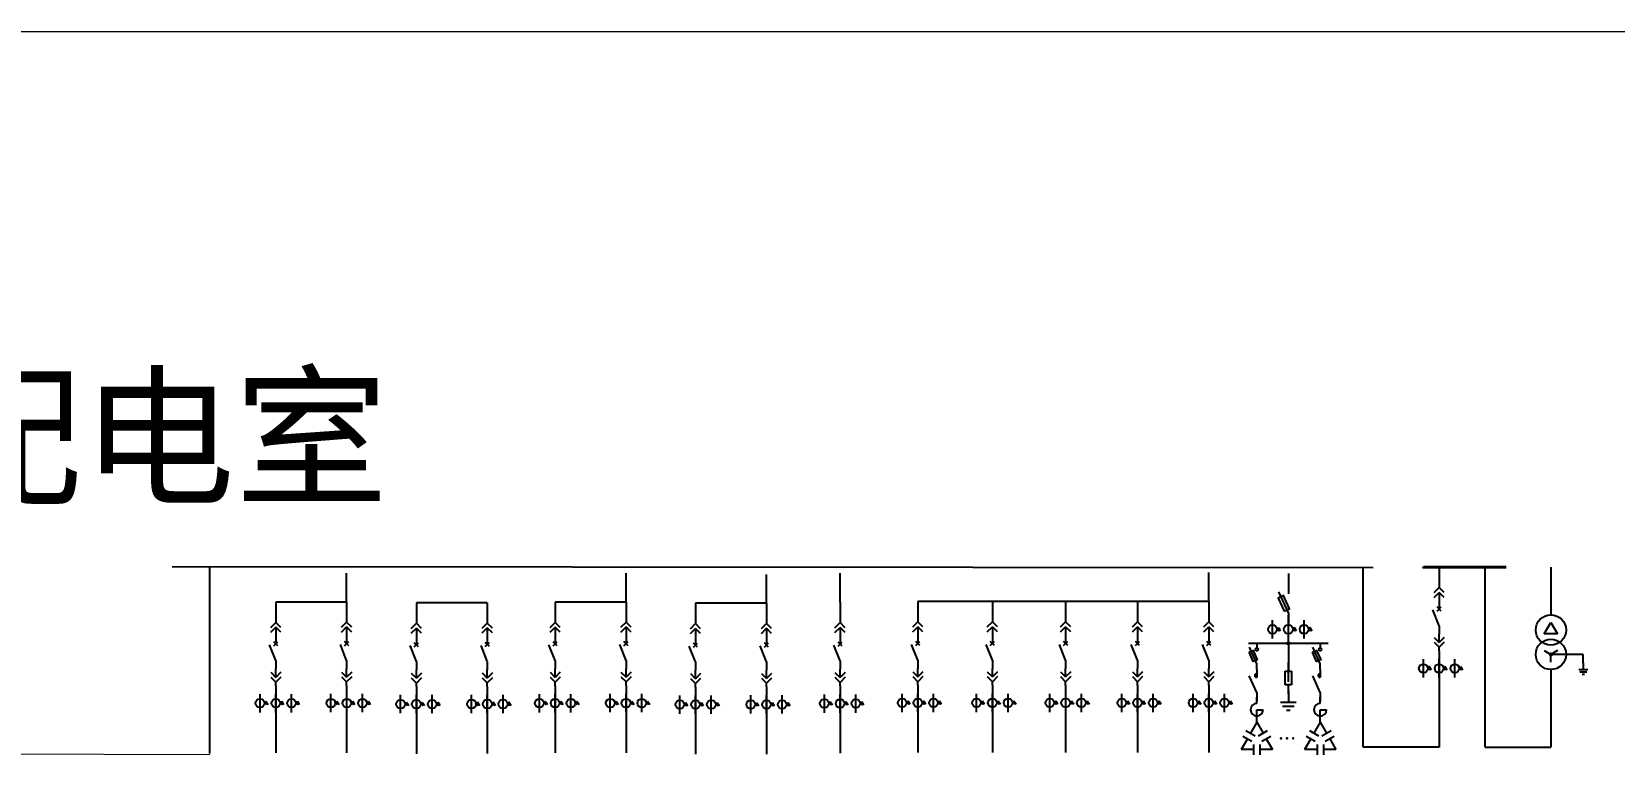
# Model space of a CAD drawing. Header units: millimetres. Extents: x -3460 to -460, y 6070 to 9130.
# Drawn here: x -2108.3 to -1967.3, y 7603.6 to 7668.4 of the extents above; entities that cross this region are included whole.
import ezdxf

# ---------------------------------------------------------------- set-up
doc = ezdxf.new("R2010")
doc.units = ezdxf.units.MM
doc.header["$LTSCALE"] = 1000
doc.header["$MEASUREMENT"] = 0
doc.linetypes.add('CENTER', pattern=[2, 1.25, -0.25, 0.25, -0.25])
doc.linetypes.add('CONTINOUS', pattern=[0])
doc.styles.get("Standard").update_dxf_attribs({"font": 'arial.ttf'})

# ---------------------------------------------------------------- blocks, each defined once
blk = doc.blocks.new('DYDQAA05')
at = {"color": 0}
blk.add_lwpolyline([(0, 0), (0, -7)], dxfattribs=at)
blk = doc.blocks.new('DYDQAA03')
at = {"color": 0}
for points in [[(0, 0), (0, -1.5)], [(-2.12, -3.62), (0, -1.5)], [(-2.12, -5.62), (0, -3.5)], [(2.12, -3.62), (0, -1.5)], [(2.12, -5.62), (0, -3.5)], [(0, -3.5), (0, -7)]]:
    blk.add_lwpolyline(points, dxfattribs=at)
blk = doc.blocks.new('DYDQAA09')
at = {"color": 0}
blk.add_lwpolyline([(0, 0), (0, -3.5)], dxfattribs=at)
blk.add_lwpolyline([(0, 0), (0, -3.5)], dxfattribs=at)
blk.add_lwpolyline([(0, 0), (0, -3.5)], dxfattribs=at)
blk.add_lwpolyline([(0, 0), (0, -3.5)], dxfattribs=at)
blk.add_lwpolyline([(0, 0), (0, -3.5)], dxfattribs=at)
blk.add_lwpolyline([(0, 0), (0, -3.5)], dxfattribs=at)
blk.add_lwpolyline([(0, 0), (0, -3.5)], dxfattribs=at)
blk.add_lwpolyline([(0, 0), (0, -3.5)], dxfattribs=at)
blk.add_lwpolyline([(0, 0), (0, -3.5)], dxfattribs=at)
blk = doc.blocks.new('DYDQ0201')
at = {"color": 0}
for points in [[(0.86, -0.86), (-0.86, 0.86)], [(-0.86, -0.86), (0.86, 0.86)], [(0, -7), (-2.61, -0.37)]]:
    blk.add_lwpolyline(points, dxfattribs=at)
blk = doc.blocks.new('DYDQAA04')
at = {"color": 0}
for points in [[(0, -3.5), (0, 0)], [(-2.12, -1.38), (0, -3.5)], [(-2.12, -3.38), (0, -5.5)], [(2.12, -1.38), (0, -3.5)], [(2.12, -3.38), (0, -5.5)], [(0, -7), (0, -5.5)]]:
    blk.add_lwpolyline(points, dxfattribs=at)
blk = doc.blocks.new('A$C03DD39B5')
for p, q in [((417, 475), (283, 392)), ((417, 422), (283, 339)), ((350, 333), (350, 467))]:
    blk.add_line(p, q)
blk.add_lwpolyline([(700, 167), (0, 167)])
blk.add_circle((350, 167), 167)
blk = doc.blocks.new('$element$00000530')
for points in [[(-0.291, -0.342), (-0.139, -0.275), (0.017, -0.625), (-0.136, -0.693), (-0.291, -0.342)], [(0, -1), (0, -0.78), (-0.283, -0.152)], [(-0.05, -0.183), (0.05, -0.183)], [(0, 0), (0, -0.183)]]:
    blk.add_lwpolyline(points)
blk.add_circle((0, -0.233), 0.05)
at = {"flags": 9}
blk.add_attdef('S', (0, 0), '', height=0.00000667, dxfattribs=at)
blk = doc.blocks.new('M_M4')
blk.add_line((-0.25, -0.2), (0, -0.75))
for points in [[(0, 0), (0, -0.25)], [(0, -0.75), (0, -1)]]:
    blk.add_lwpolyline(points)
blk.add_arc((-0.008, -0.192), 0.0589, 81.8699, 278.1301)
at = {"width": 0.8, "flags": 9}
blk.add_attdef('S', (0.25, -0.5), '', height=0.2, dxfattribs=at)
blk = doc.blocks.new('M_M23')
for p, q in [((0, -0.5), (-0.25, -0.5)), ((0, -0.25), (0, -0.5))]:
    blk.add_line(p, q)
for points in [[(0, 0), (0, -0.25)], [(0, -0.75), (0, -1)]]:
    blk.add_lwpolyline(points)
blk.add_arc((0, -0.5), 0.25, 270, 180)
at = {"width": 0.8, "flags": 9}
blk.add_attdef('S', (0.25, -0.5), '', height=0.2, dxfattribs=at)
blk = doc.blocks.new('M_M44IVD')
for points in [[(0, 0), (-0.2, -0.346)], [(0, 0), (0.2, -0.346)], [(-0.444, -0.436), (-0.156, -0.603)], [(-0.344, -0.263), (-0.056, -0.43)], [(0.056, -0.43), (0.344, -0.263)], [(0.156, -0.603), (0.444, -0.436)], [(-0.3, -0.52), (-0.5, -0.866)], [(-0.1, -0.866), (-0.5, -0.866)], [(-0.1, -0.699), (-0.1, -1.033)], [(0.1, -0.699), (0.1, -1.033)], [(0.5, -0.866), (0.1, -0.866)], [(0.3, -0.52), (0.5, -0.866)]]:
    blk.add_lwpolyline(points)
at = {"width": 0.8, "flags": 9}
blk.add_attdef('S', (0.25, -0.5), '', height=0.2, dxfattribs=at)
blk = doc.blocks.new('M_M17')
for p, q in [((-0.1, -0.717), (-0.1, -0.283)), ((-0.1, -0.283), (0.1, -0.283)), ((0, -0.383), (0, -0.717)), ((0.1, -0.283), (0.1, -0.717)), ((0.1, -0.717), (-0.1, -0.717))]:
    blk.add_line(p, q)
for points in [[(0, 0), (0, -0.283)], [(0, -0.717), (0, -1)]]:
    blk.add_lwpolyline(points)
for points in [[(-0.033, -0.567), (0.033, -0.567), (0, -0.367), (0.033, -0.567)], [(0.033, -0.567), (0, -0.367), (-0.033, -0.567), (0.033, -0.567)], [(0, -0.367), (-0.033, -0.567), (0.033, -0.567), (0, -0.367)]]:
    blk.add_solid(points)
at = {"width": 0.8, "flags": 9}
blk.add_attdef('S', (0.25, -0.5), '', height=0.2, dxfattribs=at)
blk = doc.blocks.new('M_M24')
for p, q in [((-0.25, -0.375), (0.25, -0.375)), ((-0.1875, -0.5), (0.1875, -0.5)), ((-0.0625, -0.625), (0.0625, -0.625))]:
    blk.add_line(p, q)
blk.add_lwpolyline([(0, 0), (0, -0.375)])
at = {"width": 0.8, "flags": 9}
blk.add_attdef('S', (0.25, -0.5), '', height=0.2, dxfattribs=at)

msp = doc.modelspace()

# ---------------------------------------------------------------- linework, layer by layer
at = {"color": 1}
for p, q in [((-1988.82, 7620.62), (-2095.83, 7620.71)), ((-2092.46, 7604.08), (-2092.46, 7620.71))]:
    msp.add_line(p, q, dxfattribs=at)
for p, q in [((-2003.46, 7617.62, -8892.37), (-2003.46, 7620.2, -7509.09)), ((-1989.71, 7604.66, -27554.14), (-1989.71, 7620.61, -27554.14)), ((-1978.84, 7604.66, -29339.53), (-1978.84, 7620.68, -27554.14)), ((-1972.98, 7620.68, -24728.58), (-1972.98, 7616.44, -29339.53)), ((-2080.27, 7617.58, -8200.78), (-2080.27, 7620.16, -6817.5)), ((-2055.38, 7617.58, -8200.78), (-2055.38, 7620.16, -6817.5)), ((-2042.87, 7617.47, -8200.78), (-2042.87, 7620.04, -6817.5)), ((-2036.31, 7617.56, -9397.48), (-2036.31, 7620.14, -8014.2)), ((-2080.27, 7617.58, -8892.42), (-2086.58, 7617.58, -8892.42)), ((-2067.74, 7617.51, -8892.42), (-2074.06, 7617.51, -8892.42)), ((-2055.38, 7617.58, -8892.42), (-2061.7, 7617.58, -8892.42)), ((-2042.87, 7617.47, -8892.42), (-2049.19, 7617.47, -8892.42)), ((-2003.46, 7617.62, -8892.42), (-2029.38, 7617.62, -8892.42)), ((-1973.57, 7614.75, -29339.53), (-1972.98, 7615.76, -29339.53)), ((-1973.57, 7614.75, -29339.53), (-1972.98, 7615.76, -29339.53)), ((-1972.4, 7614.75, -29339.53), (-1973.57, 7614.75, -29339.53)), ((-1972.98, 7615.76, -29339.53), (-1972.4, 7614.75, -29339.53)), ((-1999.18, 7613.91, -27836.81), (-1999.18, 7613.51, -27836.81)), ((-1996.37, 7614.01, -27836.81), (-1996.37, 7614.34, -27836.81)), ((-1973.57, 7613.26, -29339.53), (-1972.98, 7612.92, -29339.53)), ((-1972.4, 7613.26, -29339.53), (-1972.98, 7612.92, -29339.53)), ((-1982.94, 7612.44, -27554.14), (-1982.94, 7610.8, -27554.14)), ((-1972.99, 7613.02, -29339.53), (-1973.08, 7612.93, -29339.53)), ((-1972.95, 7613.02, -29339.53), (-1973.08, 7612.89, -29339.53)), ((-1972.93, 7613.01, -29339.53), (-1973.07, 7612.87, -29339.53)), ((-1973.02, 7613.01, -29339.53), (-1973.07, 7612.96, -29339.53)), ((-1972.91, 7612.99, -29339.53), (-1973.05, 7612.84, -29339.53)), ((-1972.9, 7612.97, -29339.53), (-1973.04, 7612.83, -29339.53)), ((-1972.88, 7612.94, -29339.53), (-1973, 7612.82, -29339.53)), ((-1972.88, 7612.92, -29339.53), (-1972.98, 7612.82, -29339.53)), ((-1972.98, 7612.24, -29339.53), (-1972.98, 7612.92, -29339.53)), ((-1970.09, 7612.92, -29339.53), (-1972.98, 7612.92, -29339.53)), ((-1982.94, 7610.8, -27554.14), (-1982.94, 7604.66, -27554.14)), ((-1972.98, 7611.57, -29339.53), (-1972.98, 7604.66, -29339.53)), ((-1970.5, 7611.57, -29339.53), (-1969.69, 7611.57, -29339.53)), ((-1970.4, 7611.36, -29339.53), (-1969.79, 7611.36, -29339.53)), ((-1970.2, 7611.16, -29339.53), (-1969.99, 7611.16, -29339.53)), ((-2086.58, 7609.35, -6691.2), (-2086.58, 7607.71, -6691.2)), ((-2080.27, 7609.36, -5999.56), (-2080.27, 7607.72, -5999.56)), ((-2074.06, 7609.27, -6691.2), (-2074.06, 7607.63, -6691.2)), ((-2067.74, 7609.28, -5999.56), (-2067.74, 7607.64, -5999.56)), ((-2061.7, 7609.35, -6691.2), (-2061.7, 7607.71, -6691.2)), ((-2055.38, 7609.36, -5999.56), (-2055.38, 7607.72, -5999.56)), ((-2049.19, 7609.23, -6691.2), (-2049.19, 7607.59, -6691.2)), ((-2042.87, 7609.24, -5999.56), (-2042.87, 7607.6, -5999.56)), ((-2036.31, 7609.32, -7196.26), (-2036.31, 7607.68, -7196.26)), ((-2029.38, 7609.38, -6691.2), (-2029.38, 7607.74, -6691.2)), ((-2022.74, 7609.38, -6691.2), (-2022.74, 7607.74, -6691.2)), ((-2016.21, 7609.38, -6691.2), (-2016.21, 7607.74, -6691.2)), ((-2009.81, 7609.38, -6691.2), (-2009.81, 7607.74, -6691.2)), ((-2003.46, 7609.38, -6691.2), (-2003.46, 7607.74, -6691.2)), ((-2086.58, 7607.71, -6691.2), (-2086.58, 7604.14, -6691.2)), ((-2080.27, 7607.72, -5999.56), (-2080.27, 7604.16, -5999.56)), ((-2074.06, 7607.63, -6691.2), (-2074.06, 7604.06, -6691.2)), ((-2067.74, 7607.64, -5999.56), (-2067.74, 7604.08, -5999.56)), ((-2061.7, 7607.71, -6691.2), (-2061.7, 7604.14, -6691.2)), ((-2055.38, 7607.72, -5999.56), (-2055.38, 7604.16, -5999.56)), ((-2049.19, 7607.59, -6691.2), (-2049.19, 7604.02, -6691.2)), ((-2042.87, 7607.6, -5999.56), (-2042.87, 7604.04, -5999.56)), ((-2036.31, 7607.68, -7196.26), (-2036.31, 7604.12, -7196.26)), ((-2029.38, 7607.74, -6691.2), (-2029.38, 7604.17, -6691.2)), ((-2022.74, 7607.74, -6691.2), (-2022.74, 7604.17, -6691.2)), ((-2016.21, 7607.74, -6691.2), (-2016.21, 7604.17, -6691.2)), ((-2009.81, 7607.74, -6691.2), (-2009.81, 7604.17, -6691.2)), ((-2003.46, 7607.74, -6691.2), (-2003.46, 7604.17, -6691.2)), ((-1982.94, 7604.66, -27554.14), (-1989.71, 7604.66, -27554.14)), ((-1978.84, 7604.66, -29339.53), (-1972.98, 7604.66, -29339.53))]:
    msp.add_line(p, q)
at = {"linetype": 'Continuous'}
for p, q in [((-1997.25, 7618.5, -27836.81), (-1996.37, 7616.57, -27836.81)), ((-1996.37, 7616.12, -27836.81), (-1996.37, 7616.41, -27836.81)), ((-1996.37, 7615.65, -27836.81), (-1996.37, 7616.3, -27836.81)), ((-1999.93, 7613.91, -27836.81), (-1992.82, 7613.91, -27836.81)), ((-1996.37, 7613.91, -27836.81), (-1996.37, 7611.45, -27836.81))]:
    msp.add_line(p, q, dxfattribs=at)
at = {"linetype": 'CENTER', "ltscale": 0.5}
msp.add_line((-1970.09, 7612.18, -29339.53), (-1970.09, 7612.92, -29339.53), dxfattribs=at)
at = {"color": 1, "lineweight": 20}
msp.add_line((-2124.42, 7604.1, -7382.84), (-2092.45, 7603.99, -6691.2), dxfattribs=at)
at = {"color": 1, "lineweight": 13, "ltscale": 0.001071}
msp.add_lwpolyline([(-2276.16, 7668.39), (-1872, 7668.39), (-1872, 7350), (-2276.16, 7350)], close=True, dxfattribs=at)
at = {"color": 1, "lineweight": 40, "ltscale": 100, "elevation": -28528.45}
msp.add_lwpolyline([(-1976.97, 7620.68), (-1984.33, 7620.68), (-1984.33, 7620.68)], dxfattribs=at)
at = {"linetype": 'Continuous', "elevation": -27836.81}
for points in [[(-1996.37, 7620.11), (-1996.37, 7618.32)], [(-1996.37, 7619.2), (-1996.37, 7618.32)], [(-1996.37, 7616.57), (-1996.37, 7615.69)]]:
    msp.add_lwpolyline(points, dxfattribs=at)
msp.add_lwpolyline([(-1996.75, 7616.77), (-1996.28, 7616.99), (-1996.81, 7618.16), (-1997.28, 7617.94)], close=True, dxfattribs=at)
at = {"elevation": -29339.53}
msp.add_lwpolyline([(-1970.09, 7612.18), (-1970.09, 7611.57)], dxfattribs=at)
at = {"lineweight": -2, "ltscale": 100, "const_width": 0.117, "elevation": -28123.09}
for points in [[(-1997.08, 7605.44, 1), (-1996.97, 7605.44, 1)], [(-1996.55, 7605.44, 1), (-1996.43, 7605.44, 1)], [(-1995.99, 7605.44, 1), (-1995.88, 7605.44, 1)]]:
    msp.add_lwpolyline(points, format="xyb", close=True, dxfattribs=at)
at = {"linetype": 'CONTINOUS'}
for centre in [(-1972.98, 7615.09, -29339.53), (-1972.98, 7612.92, -29339.53)]:
    msp.add_circle(centre, 1.35, dxfattribs=at)
for centre, radius in [((-1996.37, 7613.91, -27836.81), 0.0936), ((-1972.98, 7612.92, -29339.53), 0.101)]:
    msp.add_circle(centre, radius)

# ---------------------------------------------------------------- block references
for name, p, xscale, yscale, zscale in [('DYDQAA05', (-1982.94, 7620.68, -29755.36), 0.2128962921302706, 0.2128962921302706, 0.2128962921302706), ('DYDQAA03', (-1982.94, 7619.19, -29755.36), 0.2128962921302706, 0.2128962921302706, 0.2128962921302706), ('DYDQAA05', (-2086.58, 7617.58, -8892.42), 0.2128962921302706, 0.2128962921302706, 0.2128962921302706), ('DYDQAA05', (-2080.27, 7617.58, -8200.78), 0.2128962921302706, 0.2128962921302706, 0.2128962921302706), ('DYDQAA05', (-2074.06, 7617.51, -8892.42), 0.2128962921302706, 0.2128962921302706, 0.2128962921302706), ('DYDQAA05', (-2067.74, 7617.51, -8200.78), 0.2128962921302706, 0.2128962921302706, 0.2128962921302706), ('DYDQAA05', (-2061.7, 7617.58, -8892.42), 0.2128962921302706, 0.2128962921302706, 0.2128962921302706), ('DYDQAA05', (-2055.38, 7617.58, -8200.78), 0.2128962921302706, 0.2128962921302706, 0.2128962921302706), ('DYDQAA05', (-2049.19, 7617.47, -8892.42), 0.2128962921302706, 0.2128962921302706, 0.2128962921302706), ('DYDQAA05', (-2042.87, 7617.47, -8200.78), 0.2128962921302706, 0.2128962921302706, 0.2128962921302706), ('DYDQAA05', (-2036.31, 7617.56, -9397.48), 0.2128962921302706, 0.2128962921302706, 0.2128962921302706), ('DYDQAA05', (-2029.38, 7617.62, -8892.42), 0.2128962921302706, 0.2128962921302706, 0.2128962921302706), ('DYDQAA05', (-2022.74, 7617.62, -8892.42), 0.2128962921302706, 0.2128962921302706, 0.2128962921302706), ('DYDQAA05', (-2016.21, 7617.62, -8892.42), 0.2128962921302706, 0.2128962921302706, 0.2128962921302706), ('DYDQAA05', (-2009.81, 7617.62, -8892.42), 0.2128962921302706, 0.2128962921302706, 0.2128962921302706), ('DYDQAA05', (-2003.46, 7617.62, -8892.42), 0.2128962921302706, 0.2128962921302706, 0.2128962921302706), ('DYDQAA09', (-1982.94, 7617.7, -29755.36), 0.2128962921302706, 0.2128962921302706, 0.2128962921302706), ('DYDQAA03', (-2086.58, 7616.09, -8892.42), 0.2128962921302706, 0.2128962921302706, 0.2128962921302706), ('DYDQAA03', (-2080.27, 7616.11, -8200.78), 0.2128962921302706, 0.2128962921302706, 0.2128962921302706), ('DYDQAA03', (-2074.06, 7616.01, -8892.42), 0.2128962921302706, 0.2128962921302706, 0.2128962921302706), ('DYDQAA03', (-2067.74, 7616.03, -8200.78), 0.2128962921302706, 0.2128962921302706, 0.2128962921302706), ('DYDQAA03', (-2061.7, 7616.09, -8892.42), 0.2128962921302706, 0.2128962921302706, 0.2128962921302706), ('DYDQAA03', (-2055.38, 7616.11, -8200.78), 0.2128962921302706, 0.2128962921302706, 0.2128962921302706), ('DYDQAA03', (-2049.19, 7615.98, -8892.42), 0.2128962921302706, 0.2128962921302706, 0.2128962921302706), ('DYDQAA03', (-2042.87, 7615.99, -8200.78), 0.2128962921302706, 0.2128962921302706, 0.2128962921302706), ('DYDQAA03', (-2036.31, 7616.07, -9397.48), 0.2128962921302706, 0.2128962921302706, 0.2128962921302706), ('DYDQAA03', (-2029.38, 7616.13, -8892.42), 0.2128962921302706, 0.2128962921302706, 0.2128962921302706), ('DYDQAA03', (-2022.74, 7616.13, -8892.42), 0.2128962921302706, 0.2128962921302706, 0.2128962921302706), ('DYDQAA03', (-2016.21, 7616.13, -8892.42), 0.2128962921302706, 0.2128962921302706, 0.2128962921302706), ('DYDQAA03', (-2009.81, 7616.13, -8892.42), 0.2128962921302706, 0.2128962921302706, 0.2128962921302706), ('DYDQAA03', (-2003.46, 7616.13, -8892.42), 0.2128962921302706, 0.2128962921302706, 0.2128962921302706), ('DYDQ0201', (-1982.94, 7616.96, -29755.36), 0.2128962921302706, 0.2128962921302706, 0.2128962921302706), ('DYDQAA09', (-2086.58, 7614.6, -8892.42), 0.2128962921302706, 0.2128962921302706, 0.2128962921302706), ('DYDQAA09', (-2080.27, 7614.62, -8200.78), 0.2128962921302706, 0.2128962921302706, 0.2128962921302706), ('DYDQAA09', (-2067.74, 7614.54, -8200.78), 0.2128962921302706, 0.2128962921302706, 0.2128962921302706), ('DYDQAA09', (-2061.7, 7614.6, -8892.42), 0.2128962921302706, 0.2128962921302706, 0.2128962921302706), ('DYDQAA09', (-2055.38, 7614.62, -8200.78), 0.2128962921302706, 0.2128962921302706, 0.2128962921302706), ('DYDQAA09', (-2036.31, 7614.58, -9397.48), 0.2128962921302706, 0.2128962921302706, 0.2128962921302706), ('DYDQAA09', (-2029.38, 7614.64, -8892.42), 0.2128962921302706, 0.2128962921302706, 0.2128962921302706), ('DYDQAA09', (-2022.74, 7614.64, -8892.42), 0.2128962921302706, 0.2128962921302706, 0.2128962921302706), ('DYDQAA09', (-2016.21, 7614.64, -8892.42), 0.2128962921302706, 0.2128962921302706, 0.2128962921302706), ('DYDQAA09', (-2009.81, 7614.64, -8892.42), 0.2128962921302706, 0.2128962921302706, 0.2128962921302706), ('DYDQAA09', (-2003.46, 7614.64, -8892.42), 0.2128962921302706, 0.2128962921302706, 0.2128962921302706), ('DYDQAA04', (-1982.94, 7614.72, -29755.36), 0.2128962921302706, 0.2128962921302706, 0.2128962921302706), ('DYDQAA09', (-1982.94, 7615.47, -29755.36), 0.2128962921302706, 0.2128962921302706, 0.2128962921302706), ('DYDQ0201', (-2086.58, 7613.86, -8892.42), 0.2128962921302706, 0.2128962921302706, 0.2128962921302706), ('DYDQ0201', (-2080.27, 7613.87, -8200.78), 0.2128962921302706, 0.2128962921302706, 0.2128962921302706), ('DYDQ0201', (-2074.06, 7613.78, -8892.42), 0.2128962921302706, 0.2128962921302706, 0.2128962921302706), ('DYDQAA09', (-2074.06, 7614.52, -8892.42), 0.2128962921302706, 0.2128962921302706, 0.2128962921302706), ('DYDQ0201', (-2067.74, 7613.8, -8200.78), 0.2128962921302706, 0.2128962921302706, 0.2128962921302706), ('DYDQ0201', (-2061.7, 7613.86, -8892.42), 0.2128962921302706, 0.2128962921302706, 0.2128962921302706), ('DYDQ0201', (-2055.38, 7613.87, -8200.78), 0.2128962921302706, 0.2128962921302706, 0.2128962921302706), ('DYDQ0201', (-2049.19, 7613.74, -8892.42), 0.2128962921302706, 0.2128962921302706, 0.2128962921302706), ('DYDQAA09', (-2049.19, 7614.49, -8892.42), 0.2128962921302706, 0.2128962921302706, 0.2128962921302706), ('DYDQ0201', (-2042.87, 7613.76, -8200.78), 0.2128962921302706, 0.2128962921302706, 0.2128962921302706), ('DYDQAA09', (-2042.87, 7614.5, -8200.78), 0.2128962921302706, 0.2128962921302706, 0.2128962921302706), ('DYDQ0201', (-2036.31, 7613.83, -9397.48), 0.2128962921302706, 0.2128962921302706, 0.2128962921302706), ('DYDQ0201', (-2029.38, 7613.89, -8892.42), 0.2128962921302706, 0.2128962921302706, 0.2128962921302706), ('DYDQ0201', (-2022.74, 7613.89, -8892.42), 0.2128962921302706, 0.2128962921302706, 0.2128962921302706), ('DYDQ0201', (-2016.21, 7613.89, -8892.42), 0.2128962921302706, 0.2128962921302706, 0.2128962921302706), ('DYDQ0201', (-2009.81, 7613.89, -8892.42), 0.2128962921302706, 0.2128962921302706, 0.2128962921302706), ('DYDQ0201', (-2003.46, 7613.89, -8892.42), 0.2128962921302706, 0.2128962921302706, 0.2128962921302706), ('DYDQAA09', (-1982.94, 7613.23, -29755.36), 0.2128962921302706, 0.2128962921302706, 0.2128962921302706), ('DYDQAA09', (-2086.58, 7612.37, -8892.42), 0.2128962921302706, 0.2128962921302706, 0.2128962921302706), ('DYDQAA09', (-2080.27, 7612.38, -8200.78), 0.2128962921302706, 0.2128962921302706, 0.2128962921302706), ('DYDQAA09', (-2074.06, 7612.29, -8892.42), 0.2128962921302706, 0.2128962921302706, 0.2128962921302706), ('DYDQAA09', (-2067.74, 7612.3, -8200.78), 0.2128962921302706, 0.2128962921302706, 0.2128962921302706), ('DYDQAA09', (-2061.7, 7612.37, -8892.42), 0.2128962921302706, 0.2128962921302706, 0.2128962921302706), ('DYDQAA09', (-2055.38, 7612.38, -8200.78), 0.2128962921302706, 0.2128962921302706, 0.2128962921302706), ('DYDQAA09', (-2049.19, 7612.25, -8892.42), 0.2128962921302706, 0.2128962921302706, 0.2128962921302706), ('DYDQAA09', (-2042.87, 7612.27, -8200.78), 0.2128962921302706, 0.2128962921302706, 0.2128962921302706), ('DYDQAA09', (-2036.31, 7612.34, -9397.48), 0.2128962921302706, 0.2128962921302706, 0.2128962921302706), ('DYDQAA09', (-2029.38, 7612.4, -8892.42), 0.2128962921302706, 0.2128962921302706, 0.2128962921302706), ('DYDQAA09', (-2022.74, 7612.4, -8892.42), 0.2128962921302706, 0.2128962921302706, 0.2128962921302706), ('DYDQAA09', (-2016.21, 7612.4, -8892.42), 0.2128962921302706, 0.2128962921302706, 0.2128962921302706), ('DYDQAA09', (-2009.81, 7612.4, -8892.42), 0.2128962921302706, 0.2128962921302706, 0.2128962921302706), ('DYDQAA09', (-2003.46, 7612.4, -8892.42), 0.2128962921302706, 0.2128962921302706, 0.2128962921302706), ('DYDQAA04', (-2086.58, 7611.62, -8892.42), 0.2128962921302706, 0.2128962921302706, 0.2128962921302706), ('DYDQAA04', (-2080.27, 7611.64, -8200.78), 0.2128962921302706, 0.2128962921302706, 0.2128962921302706), ('DYDQAA04', (-2074.06, 7611.54, -8892.42), 0.2128962921302706, 0.2128962921302706, 0.2128962921302706), ('DYDQAA04', (-2067.74, 7611.56, -8200.78), 0.2128962921302706, 0.2128962921302706, 0.2128962921302706), ('DYDQAA04', (-2061.7, 7611.62, -8892.42), 0.2128962921302706, 0.2128962921302706, 0.2128962921302706), ('DYDQAA04', (-2055.38, 7611.64, -8200.78), 0.2128962921302706, 0.2128962921302706, 0.2128962921302706), ('DYDQAA04', (-2049.19, 7611.5, -8892.42), 0.2128962921302706, 0.2128962921302706, 0.2128962921302706), ('DYDQAA04', (-2042.87, 7611.52, -8200.78), 0.2128962921302706, 0.2128962921302706, 0.2128962921302706), ('DYDQAA04', (-2036.31, 7611.6, -9397.48), 0.2128962921302706, 0.2128962921302706, 0.2128962921302706), ('DYDQAA04', (-2029.38, 7611.66, -8892.42), 0.2128962921302706, 0.2128962921302706, 0.2128962921302706), ('DYDQAA04', (-2022.74, 7611.66, -8892.42), 0.2128962921302706, 0.2128962921302706, 0.2128962921302706), ('DYDQAA04', (-2016.21, 7611.66, -8892.42), 0.2128962921302706, 0.2128962921302706, 0.2128962921302706), ('DYDQAA04', (-2009.81, 7611.66, -8892.42), 0.2128962921302706, 0.2128962921302706, 0.2128962921302706), ('DYDQAA04', (-2003.46, 7611.66, -8892.42), 0.2128962921302706, 0.2128962921302706, 0.2128962921302706), ('M_M4', (-1999.18, 7611.57, -27836.81), 2.806660772809213, 2.806660772809213, 2.806660772809213), ('M_M4', (-1993.53, 7611.57, -27836.81), 2.806660772809213, 2.806660772809213, 2.806660772809213), ('DYDQAA09', (-2086.58, 7610.13, -8892.42), 0.2128962921302706, 0.2128962921302706, 0.2128962921302706), ('DYDQAA09', (-2080.27, 7610.15, -8200.78), 0.2128962921302706, 0.2128962921302706, 0.2128962921302706), ('DYDQAA09', (-2074.06, 7610.05, -8892.42), 0.2128962921302706, 0.2128962921302706, 0.2128962921302706), ('DYDQAA09', (-2067.74, 7610.07, -8200.78), 0.2128962921302706, 0.2128962921302706, 0.2128962921302706), ('DYDQAA09', (-2061.7, 7610.13, -8892.42), 0.2128962921302706, 0.2128962921302706, 0.2128962921302706), ('DYDQAA09', (-2055.38, 7610.15, -8200.78), 0.2128962921302706, 0.2128962921302706, 0.2128962921302706), ('DYDQAA09', (-2049.19, 7610.01, -8892.42), 0.2128962921302706, 0.2128962921302706, 0.2128962921302706), ('DYDQAA09', (-2042.87, 7610.03, -8200.78), 0.2128962921302706, 0.2128962921302706, 0.2128962921302706), ('DYDQAA09', (-2036.31, 7610.11, -9397.48), 0.2128962921302706, 0.2128962921302706, 0.2128962921302706), ('DYDQAA09', (-2029.38, 7610.17, -8892.42), 0.2128962921302706, 0.2128962921302706, 0.2128962921302706), ('DYDQAA09', (-2022.74, 7610.17, -8892.42), 0.2128962921302706, 0.2128962921302706, 0.2128962921302706), ('DYDQAA09', (-2016.21, 7610.17, -8892.42), 0.2128962921302706, 0.2128962921302706, 0.2128962921302706), ('DYDQAA09', (-2009.81, 7610.17, -8892.42), 0.2128962921302706, 0.2128962921302706, 0.2128962921302706), ('DYDQAA09', (-2003.46, 7610.17, -8892.42), 0.2128962921302706, 0.2128962921302706, 0.2128962921302706), ('M_M23', (-1999.18, 7606.87, -27836.81), -2.24532861824737, -2.24532861824737, 2.245328618247297), ('M_M24', (-1996.37, 7609.71, -27836.81), 2.806660772809213, 2.806660772809213, 2.806660772809213), ('M_M23', (-1993.53, 7606.87, -27836.81), -2.24532861824737, -2.24532861824737, 2.245328618247297), ('M_M44IVD', (-1999.18, 7606.87, -27836.81), 2.806660772809213, 2.806660772809213, 2.806660772809213), ('M_M44IVD', (-1993.53, 7606.87, -27836.81), 2.806660772809213, 2.806660772809213, 2.806660772809213)]:
    msp.add_blockref(name, p, dxfattribs=dict(xscale=xscale, yscale=yscale, zscale=zscale))
at = {"linetype": 'Continuous', "xscale": 0.00233888397733859, "yscale": 0.00233888397733859, "zscale": 0.00233888397733859, "rotation": 270}
for p in [(-1998.17, 7615.97, -27836.81), (-1996.76, 7615.97, -27836.81), (-1995.36, 7615.97, -27836.81), (-1984.73, 7612.49, -27554.14), (-1983.33, 7612.49, -27554.14), (-1981.93, 7612.49, -27554.14), (-2088.38, 7609.39, -6691.2), (-2086.97, 7609.39, -6691.2), (-2085.57, 7609.39, -6691.2), (-2082.06, 7609.4, -5999.56), (-2080.65, 7609.4, -5999.56), (-2079.25, 7609.4, -5999.56), (-2075.85, 7609.31, -6691.2), (-2074.45, 7609.31, -6691.2), (-2073.04, 7609.31, -6691.2), (-2069.53, 7609.32, -5999.56), (-2068.13, 7609.32, -5999.56), (-2066.73, 7609.32, -5999.56), (-2063.49, 7609.39, -6691.2), (-2062.09, 7609.39, -6691.2), (-2060.68, 7609.39, -6691.2), (-2057.17, 7609.4, -5999.56), (-2055.77, 7609.4, -5999.56), (-2054.37, 7609.4, -5999.56), (-2050.98, 7609.27, -6691.2), (-2049.58, 7609.27, -6691.2), (-2048.17, 7609.27, -6691.2), (-2044.66, 7609.28, -5999.56), (-2043.26, 7609.28, -5999.56), (-2041.86, 7609.28, -5999.56), (-2038.1, 7609.36, -7196.26), (-2036.7, 7609.36, -7196.26), (-2035.3, 7609.36, -7196.26), (-2031.17, 7609.42, -6691.2), (-2029.77, 7609.42, -6691.2), (-2028.37, 7609.42, -6691.2), (-2024.54, 7609.42, -6691.2), (-2023.13, 7609.42, -6691.2), (-2021.73, 7609.42, -6691.2), (-2018.01, 7609.42, -6691.2), (-2016.6, 7609.42, -6691.2), (-2015.2, 7609.42, -6691.2), (-2011.6, 7609.42, -6691.2), (-2010.2, 7609.42, -6691.2), (-2008.8, 7609.42, -6691.2), (-2005.25, 7609.42, -6691.2), (-2003.85, 7609.42, -6691.2), (-2002.45, 7609.42, -6691.2)]:
    msp.add_blockref('A$C03DD39B5', p, dxfattribs=at)
at = {"linetype": 'Continuous', "xscale": 2.33888397733859, "yscale": 2.33888397733859, "zscale": 2.33888397733859}
for p in [(-1999.18, 7613.91, -27836.81), (-1993.53, 7613.91, -27836.81)]:
    msp.add_blockref('$element$00000530', p, dxfattribs=at)
at = {"xscale": 2.806660772809213, "yscale": 2.806660772809213, "zscale": 2.806660772809213, "rotation": 180}
msp.add_blockref('M_M17', (-1996.37, 7609.4, -27836.81), dxfattribs=at)

# ---------------------------------------------------------------- texts
at = {"color": 0, "insert": (-2142.36, 7637.28, -23368.28), "char_height": 10, "width": 0.000000001, "attachment_point": 1}
msp.add_mtext('2A2{\\fSimSun|b0|i0|c134|p2;配电室}', dxfattribs=at)

doc.saveas('drawing.dxf')
